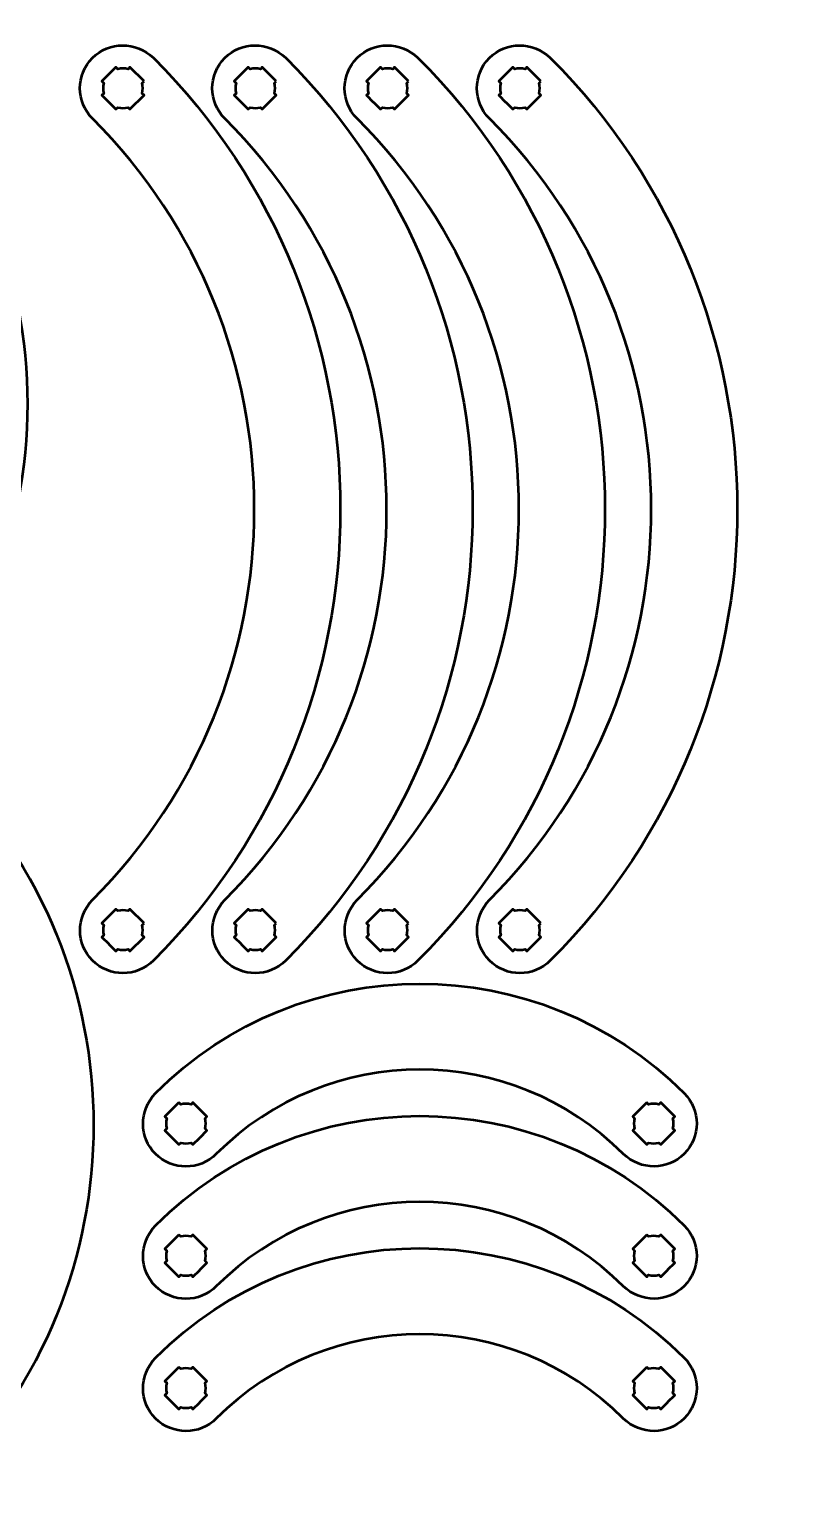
# Model space of a CAD drawing. Header units: centimetres. Extents: x -215 to 208, y -170 to 139.
# Drawn here: x -0.37 to 11.27, y -2.37 to 19.85 of the extents above; entities that cross this region are included whole.
import ezdxf

# ---------------------------------------------------------------- set-up
doc = ezdxf.new("R2010")
doc.units = ezdxf.units.CM
doc.header["$MEASUREMENT"] = 0
doc.layers.add('Layer 1', color=7, linetype='Continuous')

msp = doc.modelspace()

# ---------------------------------------------------------------- linework, layer by layer
at = {"layer": 'Layer 1', "color": 250, "lineweight": 53}
for points, knots in [([(-2.63812, 19.59762), (-2.90496, 19.85143), (-3.30754, 19.84744), (-3.55728, 19.59771), (-3.55728, 19.59771), (-3.81107, 19.34391), (-3.81107, 18.93227), (-3.55735, 18.67853), (-3.55735, 18.67853), (-1.07794, 16.19913), (-1.07794, 12.17769), (-3.5572, 9.69829), (-3.5572, 9.69829), (-3.81101, 9.43145), (-3.80703, 9.02887), (-3.55729, 8.77913), (-3.55729, 8.77913), (-3.3035, 8.52534), (-2.89185, 8.52534), (-2.63811, 8.77906), (-2.63811, 8.77906), (0.3489, 11.76605), (0.3489, 16.61077), (-2.63812, 19.59762)], [0, 0, 0, 0, 0.16666667, 0.16666667, 0.16666667, 0.16666667, 0.33333333, 0.33333333, 0.33333333, 0.33333333, 0.5, 0.5, 0.5, 0.5, 0.66666667, 0.66666667, 0.66666667, 0.66666667, 0.83333333, 0.83333333, 0.83333333, 0.83333333, 1, 1, 1, 1]), ([(0.5865, 18.50247), (3.84683, 15.24216), (3.84683, 9.95411), (0.58665, 6.69378), (0.58665, 6.69378), (0.33283, 6.42695), (0.33682, 6.02437), (0.58656, 5.77463), (0.58656, 5.77463), (0.84035, 5.52084), (1.252, 5.52084), (1.50574, 5.77456), (1.50574, 5.77456), (5.27367, 9.54247), (5.27367, 15.6538), (1.50573, 19.42156), (1.50573, 19.42156), (1.23889, 19.67538), (0.83631, 19.67139), (0.58657, 19.42165), (0.58657, 19.42165), (0.33278, 19.16786), (0.33278, 18.75621), (0.5865, 18.50247)], [0, 0, 0, 0, 0.16666667, 0.16666667, 0.16666667, 0.16666667, 0.33333333, 0.33333333, 0.33333333, 0.33333333, 0.5, 0.5, 0.5, 0.5, 0.66666667, 0.66666667, 0.66666667, 0.66666667, 0.83333333, 0.83333333, 0.83333333, 0.83333333, 1, 1, 1, 1]), ([(2.5865, 18.50247), (5.84683, 15.24216), (5.84683, 9.95411), (2.58665, 6.69378), (2.58665, 6.69378), (2.33283, 6.42695), (2.33682, 6.02437), (2.58656, 5.77463), (2.58656, 5.77463), (2.84035, 5.52084), (3.252, 5.52084), (3.50574, 5.77456), (3.50574, 5.77456), (7.27367, 9.54247), (7.27367, 15.6538), (3.50573, 19.42156), (3.50573, 19.42156), (3.23889, 19.67538), (2.83631, 19.67139), (2.58657, 19.42165), (2.58657, 19.42165), (2.33278, 19.16786), (2.33278, 18.75621), (2.5865, 18.50247)], [0, 0, 0, 0, 0.16666667, 0.16666667, 0.16666667, 0.16666667, 0.33333333, 0.33333333, 0.33333333, 0.33333333, 0.5, 0.5, 0.5, 0.5, 0.66666667, 0.66666667, 0.66666667, 0.66666667, 0.83333333, 0.83333333, 0.83333333, 0.83333333, 1, 1, 1, 1]), ([(4.5865, 18.50247), (7.84683, 15.24216), (7.84683, 9.95411), (4.58665, 6.69378), (4.58665, 6.69378), (4.33283, 6.42695), (4.33682, 6.02437), (4.58656, 5.77463), (4.58656, 5.77463), (4.84035, 5.52084), (5.252, 5.52084), (5.50574, 5.77456), (5.50574, 5.77456), (9.27367, 9.54247), (9.27367, 15.6538), (5.50573, 19.42156), (5.50573, 19.42156), (5.23889, 19.67538), (4.83631, 19.67139), (4.58657, 19.42165), (4.58657, 19.42165), (4.33278, 19.16786), (4.33278, 18.75621), (4.5865, 18.50247)], [0, 0, 0, 0, 0.16666667, 0.16666667, 0.16666667, 0.16666667, 0.33333333, 0.33333333, 0.33333333, 0.33333333, 0.5, 0.5, 0.5, 0.5, 0.66666667, 0.66666667, 0.66666667, 0.66666667, 0.83333333, 0.83333333, 0.83333333, 0.83333333, 1, 1, 1, 1]), ([(6.5865, 18.50247), (9.84683, 15.24216), (9.84683, 9.95411), (6.58665, 6.69378), (6.58665, 6.69378), (6.33283, 6.42695), (6.33682, 6.02437), (6.58656, 5.77463), (6.58656, 5.77463), (6.84035, 5.52084), (7.252, 5.52084), (7.50574, 5.77456), (7.50574, 5.77456), (11.27367, 9.54247), (11.27367, 15.6538), (7.50573, 19.42156), (7.50573, 19.42156), (7.23889, 19.67538), (6.83631, 19.67139), (6.58657, 19.42165), (6.58657, 19.42165), (6.33278, 19.16786), (6.33278, 18.75621), (6.5865, 18.50247)], [0, 0, 0, 0, 0.16666667, 0.16666667, 0.16666667, 0.16666667, 0.33333333, 0.33333333, 0.33333333, 0.33333333, 0.5, 0.5, 0.5, 0.5, 0.66666667, 0.66666667, 0.66666667, 0.66666667, 0.83333333, 0.83333333, 0.83333333, 0.83333333, 1, 1, 1, 1]), ([(1.36438, 19.06816), (1.36438, 19.06816), (1.33595, 19.03973), (1.33595, 19.03973), (1.33595, 19.03973), (1.34952, 18.98892), (1.3495, 18.93526), (1.33594, 18.88446), (1.33594, 18.88446), (1.33594, 18.88446), (1.36438, 18.85602), (1.36438, 18.85602), (1.36438, 18.85602), (1.36438, 18.85602), (1.15224, 18.64389), (1.15224, 18.64389), (1.15224, 18.64389), (1.15224, 18.64389), (1.12383, 18.67231), (1.12383, 18.67231), (1.12383, 18.67231), (1.07301, 18.65873), (1.01932, 18.65871), (0.96848, 18.67226), (0.96848, 18.67226), (0.96848, 18.67226), (0.94011, 18.64389), (0.94011, 18.64389), (0.94011, 18.64389), (0.94011, 18.64389), (0.83728, 18.74672), (0.83728, 18.74672), (0.83728, 18.74672), (0.83728, 18.74672), (0.83395, 18.74996), (0.83395, 18.74996), (0.83395, 18.74996), (0.83395, 18.74996), (0.83072, 18.75329), (0.83072, 18.75329), (0.83072, 18.75329), (0.83072, 18.75329), (0.72798, 18.85602), (0.72798, 18.85602), (0.72798, 18.85602), (0.72798, 18.85602), (0.75631, 18.88436), (0.75631, 18.88436), (0.75631, 18.88436), (0.74272, 18.93521), (0.74272, 18.98896), (0.75631, 19.03983), (0.75631, 19.03983), (0.75631, 19.03983), (0.72798, 19.06816), (0.72798, 19.06816), (0.72798, 19.06816), (0.72798, 19.06816), (0.82929, 19.16947), (0.82929, 19.16947), (0.82929, 19.16947), (0.82929, 19.16947), (0.83395, 19.17424), (0.83395, 19.17424), (0.83395, 19.17424), (0.83395, 19.17424), (0.83873, 19.17891), (0.83873, 19.17891), (0.83873, 19.17891), (0.83873, 19.17891), (0.94011, 19.28029), (0.94011, 19.28029), (0.94011, 19.28029), (0.94011, 19.28029), (0.96847, 19.25193), (0.96847, 19.25193), (0.96847, 19.25193), (1.01931, 19.26549), (1.07303, 19.26549), (1.12385, 19.2519), (1.12385, 19.2519), (1.12385, 19.2519), (1.15224, 19.28029), (1.15224, 19.28029), (1.15224, 19.28029), (1.15224, 19.28029), (1.36438, 19.06816), (1.36438, 19.06816)], [0, 0, 0, 0, 0.04545455, 0.04545455, 0.04545455, 0.04545455, 0.09090909, 0.09090909, 0.09090909, 0.09090909, 0.13636364, 0.13636364, 0.13636364, 0.13636364, 0.18181818, 0.18181818, 0.18181818, 0.18181818, 0.22727273, 0.22727273, 0.22727273, 0.22727273, 0.27272727, 0.27272727, 0.27272727, 0.27272727, 0.31818182, 0.31818182, 0.31818182, 0.31818182, 0.36363636, 0.36363636, 0.36363636, 0.36363636, 0.40909091, 0.40909091, 0.40909091, 0.40909091, 0.45454545, 0.45454545, 0.45454545, 0.45454545, 0.5, 0.5, 0.5, 0.5, 0.54545455, 0.54545455, 0.54545455, 0.54545455, 0.59090909, 0.59090909, 0.59090909, 0.59090909, 0.63636364, 0.63636364, 0.63636364, 0.63636364, 0.68181818, 0.68181818, 0.68181818, 0.68181818, 0.72727273, 0.72727273, 0.72727273, 0.72727273, 0.77272727, 0.77272727, 0.77272727, 0.77272727, 0.81818182, 0.81818182, 0.81818182, 0.81818182, 0.86363636, 0.86363636, 0.86363636, 0.86363636, 0.90909091, 0.90909091, 0.90909091, 0.90909091, 0.95454545, 0.95454545, 0.95454545, 0.95454545, 1, 1, 1, 1]), ([(3.36438, 19.06816), (3.36438, 19.06816), (3.33595, 19.03973), (3.33595, 19.03973), (3.33595, 19.03973), (3.34952, 18.98892), (3.3495, 18.93526), (3.33594, 18.88446), (3.33594, 18.88446), (3.33594, 18.88446), (3.36438, 18.85602), (3.36438, 18.85602), (3.36438, 18.85602), (3.36438, 18.85602), (3.15224, 18.64389), (3.15224, 18.64389), (3.15224, 18.64389), (3.15224, 18.64389), (3.12383, 18.67231), (3.12383, 18.67231), (3.12383, 18.67231), (3.07301, 18.65873), (3.01932, 18.65871), (2.96848, 18.67226), (2.96848, 18.67226), (2.96848, 18.67226), (2.94011, 18.64389), (2.94011, 18.64389), (2.94011, 18.64389), (2.94011, 18.64389), (2.83728, 18.74672), (2.83728, 18.74672), (2.83728, 18.74672), (2.83728, 18.74672), (2.83395, 18.74996), (2.83395, 18.74996), (2.83395, 18.74996), (2.83395, 18.74996), (2.83072, 18.75329), (2.83072, 18.75329), (2.83072, 18.75329), (2.83072, 18.75329), (2.72798, 18.85602), (2.72798, 18.85602), (2.72798, 18.85602), (2.72798, 18.85602), (2.75631, 18.88436), (2.75631, 18.88436), (2.75631, 18.88436), (2.74272, 18.93521), (2.74272, 18.98896), (2.75631, 19.03983), (2.75631, 19.03983), (2.75631, 19.03983), (2.72798, 19.06816), (2.72798, 19.06816), (2.72798, 19.06816), (2.72798, 19.06816), (2.82929, 19.16947), (2.82929, 19.16947), (2.82929, 19.16947), (2.82929, 19.16947), (2.83395, 19.17424), (2.83395, 19.17424), (2.83395, 19.17424), (2.83395, 19.17424), (2.83873, 19.17891), (2.83873, 19.17891), (2.83873, 19.17891), (2.83873, 19.17891), (2.94011, 19.28029), (2.94011, 19.28029), (2.94011, 19.28029), (2.94011, 19.28029), (2.96847, 19.25193), (2.96847, 19.25193), (2.96847, 19.25193), (3.01931, 19.26549), (3.07303, 19.26549), (3.12385, 19.2519), (3.12385, 19.2519), (3.12385, 19.2519), (3.15224, 19.28029), (3.15224, 19.28029), (3.15224, 19.28029), (3.15224, 19.28029), (3.36438, 19.06816), (3.36438, 19.06816)], [0, 0, 0, 0, 0.04545455, 0.04545455, 0.04545455, 0.04545455, 0.09090909, 0.09090909, 0.09090909, 0.09090909, 0.13636364, 0.13636364, 0.13636364, 0.13636364, 0.18181818, 0.18181818, 0.18181818, 0.18181818, 0.22727273, 0.22727273, 0.22727273, 0.22727273, 0.27272727, 0.27272727, 0.27272727, 0.27272727, 0.31818182, 0.31818182, 0.31818182, 0.31818182, 0.36363636, 0.36363636, 0.36363636, 0.36363636, 0.40909091, 0.40909091, 0.40909091, 0.40909091, 0.45454545, 0.45454545, 0.45454545, 0.45454545, 0.5, 0.5, 0.5, 0.5, 0.54545455, 0.54545455, 0.54545455, 0.54545455, 0.59090909, 0.59090909, 0.59090909, 0.59090909, 0.63636364, 0.63636364, 0.63636364, 0.63636364, 0.68181818, 0.68181818, 0.68181818, 0.68181818, 0.72727273, 0.72727273, 0.72727273, 0.72727273, 0.77272727, 0.77272727, 0.77272727, 0.77272727, 0.81818182, 0.81818182, 0.81818182, 0.81818182, 0.86363636, 0.86363636, 0.86363636, 0.86363636, 0.90909091, 0.90909091, 0.90909091, 0.90909091, 0.95454545, 0.95454545, 0.95454545, 0.95454545, 1, 1, 1, 1]), ([(5.36438, 19.06816), (5.36438, 19.06816), (5.33595, 19.03973), (5.33595, 19.03973), (5.33595, 19.03973), (5.34952, 18.98892), (5.3495, 18.93526), (5.33594, 18.88446), (5.33594, 18.88446), (5.33594, 18.88446), (5.36438, 18.85602), (5.36438, 18.85602), (5.36438, 18.85602), (5.36438, 18.85602), (5.15224, 18.64389), (5.15224, 18.64389), (5.15224, 18.64389), (5.15224, 18.64389), (5.12383, 18.67231), (5.12383, 18.67231), (5.12383, 18.67231), (5.07301, 18.65873), (5.01932, 18.65871), (4.96848, 18.67226), (4.96848, 18.67226), (4.96848, 18.67226), (4.94011, 18.64389), (4.94011, 18.64389), (4.94011, 18.64389), (4.94011, 18.64389), (4.83728, 18.74672), (4.83728, 18.74672), (4.83728, 18.74672), (4.83728, 18.74672), (4.83395, 18.74996), (4.83395, 18.74996), (4.83395, 18.74996), (4.83395, 18.74996), (4.83072, 18.75329), (4.83072, 18.75329), (4.83072, 18.75329), (4.83072, 18.75329), (4.72798, 18.85602), (4.72798, 18.85602), (4.72798, 18.85602), (4.72798, 18.85602), (4.75631, 18.88436), (4.75631, 18.88436), (4.75631, 18.88436), (4.74272, 18.93521), (4.74272, 18.98896), (4.75631, 19.03983), (4.75631, 19.03983), (4.75631, 19.03983), (4.72798, 19.06816), (4.72798, 19.06816), (4.72798, 19.06816), (4.72798, 19.06816), (4.82929, 19.16947), (4.82929, 19.16947), (4.82929, 19.16947), (4.82929, 19.16947), (4.83395, 19.17424), (4.83395, 19.17424), (4.83395, 19.17424), (4.83395, 19.17424), (4.83873, 19.17891), (4.83873, 19.17891), (4.83873, 19.17891), (4.83873, 19.17891), (4.94011, 19.28029), (4.94011, 19.28029), (4.94011, 19.28029), (4.94011, 19.28029), (4.96847, 19.25193), (4.96847, 19.25193), (4.96847, 19.25193), (5.01931, 19.26549), (5.07303, 19.26549), (5.12385, 19.2519), (5.12385, 19.2519), (5.12385, 19.2519), (5.15224, 19.28029), (5.15224, 19.28029), (5.15224, 19.28029), (5.15224, 19.28029), (5.36438, 19.06816), (5.36438, 19.06816)], [0, 0, 0, 0, 0.04545455, 0.04545455, 0.04545455, 0.04545455, 0.09090909, 0.09090909, 0.09090909, 0.09090909, 0.13636364, 0.13636364, 0.13636364, 0.13636364, 0.18181818, 0.18181818, 0.18181818, 0.18181818, 0.22727273, 0.22727273, 0.22727273, 0.22727273, 0.27272727, 0.27272727, 0.27272727, 0.27272727, 0.31818182, 0.31818182, 0.31818182, 0.31818182, 0.36363636, 0.36363636, 0.36363636, 0.36363636, 0.40909091, 0.40909091, 0.40909091, 0.40909091, 0.45454545, 0.45454545, 0.45454545, 0.45454545, 0.5, 0.5, 0.5, 0.5, 0.54545455, 0.54545455, 0.54545455, 0.54545455, 0.59090909, 0.59090909, 0.59090909, 0.59090909, 0.63636364, 0.63636364, 0.63636364, 0.63636364, 0.68181818, 0.68181818, 0.68181818, 0.68181818, 0.72727273, 0.72727273, 0.72727273, 0.72727273, 0.77272727, 0.77272727, 0.77272727, 0.77272727, 0.81818182, 0.81818182, 0.81818182, 0.81818182, 0.86363636, 0.86363636, 0.86363636, 0.86363636, 0.90909091, 0.90909091, 0.90909091, 0.90909091, 0.95454545, 0.95454545, 0.95454545, 0.95454545, 1, 1, 1, 1]), ([(7.36438, 19.06816), (7.36438, 19.06816), (7.33595, 19.03973), (7.33595, 19.03973), (7.33595, 19.03973), (7.34952, 18.98892), (7.3495, 18.93526), (7.33594, 18.88446), (7.33594, 18.88446), (7.33594, 18.88446), (7.36438, 18.85602), (7.36438, 18.85602), (7.36438, 18.85602), (7.36438, 18.85602), (7.15224, 18.64389), (7.15224, 18.64389), (7.15224, 18.64389), (7.15224, 18.64389), (7.12383, 18.67231), (7.12383, 18.67231), (7.12383, 18.67231), (7.07301, 18.65873), (7.01932, 18.65871), (6.96848, 18.67226), (6.96848, 18.67226), (6.96848, 18.67226), (6.94011, 18.64389), (6.94011, 18.64389), (6.94011, 18.64389), (6.94011, 18.64389), (6.83728, 18.74672), (6.83728, 18.74672), (6.83728, 18.74672), (6.83728, 18.74672), (6.83395, 18.74996), (6.83395, 18.74996), (6.83395, 18.74996), (6.83395, 18.74996), (6.83072, 18.75329), (6.83072, 18.75329), (6.83072, 18.75329), (6.83072, 18.75329), (6.72798, 18.85602), (6.72798, 18.85602), (6.72798, 18.85602), (6.72798, 18.85602), (6.75631, 18.88436), (6.75631, 18.88436), (6.75631, 18.88436), (6.74272, 18.93521), (6.74272, 18.98896), (6.75631, 19.03983), (6.75631, 19.03983), (6.75631, 19.03983), (6.72798, 19.06816), (6.72798, 19.06816), (6.72798, 19.06816), (6.72798, 19.06816), (6.82929, 19.16947), (6.82929, 19.16947), (6.82929, 19.16947), (6.82929, 19.16947), (6.83395, 19.17424), (6.83395, 19.17424), (6.83395, 19.17424), (6.83395, 19.17424), (6.83873, 19.17891), (6.83873, 19.17891), (6.83873, 19.17891), (6.83873, 19.17891), (6.94011, 19.28029), (6.94011, 19.28029), (6.94011, 19.28029), (6.94011, 19.28029), (6.96847, 19.25193), (6.96847, 19.25193), (6.96847, 19.25193), (7.01931, 19.26549), (7.07303, 19.26549), (7.12385, 19.2519), (7.12385, 19.2519), (7.12385, 19.2519), (7.15224, 19.28029), (7.15224, 19.28029), (7.15224, 19.28029), (7.15224, 19.28029), (7.36438, 19.06816), (7.36438, 19.06816)], [0, 0, 0, 0, 0.04545455, 0.04545455, 0.04545455, 0.04545455, 0.09090909, 0.09090909, 0.09090909, 0.09090909, 0.13636364, 0.13636364, 0.13636364, 0.13636364, 0.18181818, 0.18181818, 0.18181818, 0.18181818, 0.22727273, 0.22727273, 0.22727273, 0.22727273, 0.27272727, 0.27272727, 0.27272727, 0.27272727, 0.31818182, 0.31818182, 0.31818182, 0.31818182, 0.36363636, 0.36363636, 0.36363636, 0.36363636, 0.40909091, 0.40909091, 0.40909091, 0.40909091, 0.45454545, 0.45454545, 0.45454545, 0.45454545, 0.5, 0.5, 0.5, 0.5, 0.54545455, 0.54545455, 0.54545455, 0.54545455, 0.59090909, 0.59090909, 0.59090909, 0.59090909, 0.63636364, 0.63636364, 0.63636364, 0.63636364, 0.68181818, 0.68181818, 0.68181818, 0.68181818, 0.72727273, 0.72727273, 0.72727273, 0.72727273, 0.77272727, 0.77272727, 0.77272727, 0.77272727, 0.81818182, 0.81818182, 0.81818182, 0.81818182, 0.86363636, 0.86363636, 0.86363636, 0.86363636, 0.90909091, 0.90909091, 0.90909091, 0.90909091, 0.95454545, 0.95454545, 0.95454545, 0.95454545, 1, 1, 1, 1]), ([(-1.63812, 8.69762), (-1.90496, 8.95143), (-2.30754, 8.94744), (-2.55728, 8.69771), (-2.55728, 8.69771), (-2.81107, 8.44391), (-2.81107, 8.03227), (-2.55735, 7.77853), (-2.55735, 7.77853), (-0.07794, 5.29913), (-0.07794, 1.27769), (-2.5572, -1.20171), (-2.5572, -1.20171), (-2.81101, -1.46855), (-2.80703, -1.87113), (-2.55729, -2.12087), (-2.55729, -2.12087), (-2.3035, -2.37466), (-1.89185, -2.37466), (-1.63811, -2.12094), (-1.63811, -2.12094), (1.3489, 0.86605), (1.3489, 5.71077), (-1.63812, 8.69762)], [0, 0, 0, 0, 0.16666667, 0.16666667, 0.16666667, 0.16666667, 0.33333333, 0.33333333, 0.33333333, 0.33333333, 0.5, 0.5, 0.5, 0.5, 0.66666667, 0.66666667, 0.66666667, 0.66666667, 0.83333333, 0.83333333, 0.83333333, 0.83333333, 1, 1, 1, 1]), ([(1.36438, 6.34023), (1.36438, 6.34023), (1.33595, 6.31181), (1.33595, 6.31181), (1.33595, 6.31181), (1.34952, 6.261), (1.3495, 6.20734), (1.33594, 6.15654), (1.33594, 6.15654), (1.33594, 6.15654), (1.36438, 6.1281), (1.36438, 6.1281), (1.36438, 6.1281), (1.36438, 6.1281), (1.15224, 5.91597), (1.15224, 5.91597), (1.15224, 5.91597), (1.15224, 5.91597), (1.12383, 5.94439), (1.12383, 5.94439), (1.12383, 5.94439), (1.07301, 5.93081), (1.01932, 5.93078), (0.96848, 5.94434), (0.96848, 5.94434), (0.96848, 5.94434), (0.94011, 5.91597), (0.94011, 5.91597), (0.94011, 5.91597), (0.94011, 5.91597), (0.83728, 6.0188), (0.83728, 6.0188), (0.83728, 6.0188), (0.83728, 6.0188), (0.83395, 6.02204), (0.83395, 6.02204), (0.83395, 6.02204), (0.83395, 6.02204), (0.83072, 6.02537), (0.83072, 6.02537), (0.83072, 6.02537), (0.83072, 6.02537), (0.72798, 6.1281), (0.72798, 6.1281), (0.72798, 6.1281), (0.72798, 6.1281), (0.75631, 6.15644), (0.75631, 6.15644), (0.75631, 6.15644), (0.74272, 6.20729), (0.74272, 6.26104), (0.75631, 6.31191), (0.75631, 6.31191), (0.75631, 6.31191), (0.72798, 6.34023), (0.72798, 6.34023), (0.72798, 6.34023), (0.72798, 6.34023), (0.82929, 6.44155), (0.82929, 6.44155), (0.82929, 6.44155), (0.82929, 6.44155), (0.83395, 6.44632), (0.83395, 6.44632), (0.83395, 6.44632), (0.83395, 6.44632), (0.83873, 6.45099), (0.83873, 6.45099), (0.83873, 6.45099), (0.83873, 6.45099), (0.94011, 6.55237), (0.94011, 6.55237), (0.94011, 6.55237), (0.94011, 6.55237), (0.96847, 6.52401), (0.96847, 6.52401), (0.96847, 6.52401), (1.01931, 6.53757), (1.07303, 6.53757), (1.12385, 6.52397), (1.12385, 6.52397), (1.12385, 6.52397), (1.15224, 6.55237), (1.15224, 6.55237), (1.15224, 6.55237), (1.15224, 6.55237), (1.36438, 6.34023), (1.36438, 6.34023)], [0, 0, 0, 0, 0.04545455, 0.04545455, 0.04545455, 0.04545455, 0.09090909, 0.09090909, 0.09090909, 0.09090909, 0.13636364, 0.13636364, 0.13636364, 0.13636364, 0.18181818, 0.18181818, 0.18181818, 0.18181818, 0.22727273, 0.22727273, 0.22727273, 0.22727273, 0.27272727, 0.27272727, 0.27272727, 0.27272727, 0.31818182, 0.31818182, 0.31818182, 0.31818182, 0.36363636, 0.36363636, 0.36363636, 0.36363636, 0.40909091, 0.40909091, 0.40909091, 0.40909091, 0.45454545, 0.45454545, 0.45454545, 0.45454545, 0.5, 0.5, 0.5, 0.5, 0.54545455, 0.54545455, 0.54545455, 0.54545455, 0.59090909, 0.59090909, 0.59090909, 0.59090909, 0.63636364, 0.63636364, 0.63636364, 0.63636364, 0.68181818, 0.68181818, 0.68181818, 0.68181818, 0.72727273, 0.72727273, 0.72727273, 0.72727273, 0.77272727, 0.77272727, 0.77272727, 0.77272727, 0.81818182, 0.81818182, 0.81818182, 0.81818182, 0.86363636, 0.86363636, 0.86363636, 0.86363636, 0.90909091, 0.90909091, 0.90909091, 0.90909091, 0.95454545, 0.95454545, 0.95454545, 0.95454545, 1, 1, 1, 1]), ([(3.36438, 6.34023), (3.36438, 6.34023), (3.33595, 6.31181), (3.33595, 6.31181), (3.33595, 6.31181), (3.34952, 6.261), (3.3495, 6.20734), (3.33594, 6.15654), (3.33594, 6.15654), (3.33594, 6.15654), (3.36438, 6.1281), (3.36438, 6.1281), (3.36438, 6.1281), (3.36438, 6.1281), (3.15224, 5.91597), (3.15224, 5.91597), (3.15224, 5.91597), (3.15224, 5.91597), (3.12383, 5.94439), (3.12383, 5.94439), (3.12383, 5.94439), (3.07301, 5.93081), (3.01932, 5.93078), (2.96848, 5.94434), (2.96848, 5.94434), (2.96848, 5.94434), (2.94011, 5.91597), (2.94011, 5.91597), (2.94011, 5.91597), (2.94011, 5.91597), (2.83728, 6.0188), (2.83728, 6.0188), (2.83728, 6.0188), (2.83728, 6.0188), (2.83395, 6.02204), (2.83395, 6.02204), (2.83395, 6.02204), (2.83395, 6.02204), (2.83072, 6.02537), (2.83072, 6.02537), (2.83072, 6.02537), (2.83072, 6.02537), (2.72798, 6.1281), (2.72798, 6.1281), (2.72798, 6.1281), (2.72798, 6.1281), (2.75631, 6.15644), (2.75631, 6.15644), (2.75631, 6.15644), (2.74272, 6.20729), (2.74272, 6.26104), (2.75631, 6.31191), (2.75631, 6.31191), (2.75631, 6.31191), (2.72798, 6.34023), (2.72798, 6.34023), (2.72798, 6.34023), (2.72798, 6.34023), (2.82929, 6.44155), (2.82929, 6.44155), (2.82929, 6.44155), (2.82929, 6.44155), (2.83395, 6.44632), (2.83395, 6.44632), (2.83395, 6.44632), (2.83395, 6.44632), (2.83873, 6.45099), (2.83873, 6.45099), (2.83873, 6.45099), (2.83873, 6.45099), (2.94011, 6.55237), (2.94011, 6.55237), (2.94011, 6.55237), (2.94011, 6.55237), (2.96847, 6.52401), (2.96847, 6.52401), (2.96847, 6.52401), (3.01931, 6.53757), (3.07303, 6.53757), (3.12385, 6.52397), (3.12385, 6.52397), (3.12385, 6.52397), (3.15224, 6.55237), (3.15224, 6.55237), (3.15224, 6.55237), (3.15224, 6.55237), (3.36438, 6.34023), (3.36438, 6.34023)], [0, 0, 0, 0, 0.04545455, 0.04545455, 0.04545455, 0.04545455, 0.09090909, 0.09090909, 0.09090909, 0.09090909, 0.13636364, 0.13636364, 0.13636364, 0.13636364, 0.18181818, 0.18181818, 0.18181818, 0.18181818, 0.22727273, 0.22727273, 0.22727273, 0.22727273, 0.27272727, 0.27272727, 0.27272727, 0.27272727, 0.31818182, 0.31818182, 0.31818182, 0.31818182, 0.36363636, 0.36363636, 0.36363636, 0.36363636, 0.40909091, 0.40909091, 0.40909091, 0.40909091, 0.45454545, 0.45454545, 0.45454545, 0.45454545, 0.5, 0.5, 0.5, 0.5, 0.54545455, 0.54545455, 0.54545455, 0.54545455, 0.59090909, 0.59090909, 0.59090909, 0.59090909, 0.63636364, 0.63636364, 0.63636364, 0.63636364, 0.68181818, 0.68181818, 0.68181818, 0.68181818, 0.72727273, 0.72727273, 0.72727273, 0.72727273, 0.77272727, 0.77272727, 0.77272727, 0.77272727, 0.81818182, 0.81818182, 0.81818182, 0.81818182, 0.86363636, 0.86363636, 0.86363636, 0.86363636, 0.90909091, 0.90909091, 0.90909091, 0.90909091, 0.95454545, 0.95454545, 0.95454545, 0.95454545, 1, 1, 1, 1]), ([(5.36438, 6.34023), (5.36438, 6.34023), (5.33595, 6.31181), (5.33595, 6.31181), (5.33595, 6.31181), (5.34952, 6.261), (5.3495, 6.20734), (5.33594, 6.15654), (5.33594, 6.15654), (5.33594, 6.15654), (5.36438, 6.1281), (5.36438, 6.1281), (5.36438, 6.1281), (5.36438, 6.1281), (5.15224, 5.91597), (5.15224, 5.91597), (5.15224, 5.91597), (5.15224, 5.91597), (5.12383, 5.94439), (5.12383, 5.94439), (5.12383, 5.94439), (5.07301, 5.93081), (5.01932, 5.93078), (4.96848, 5.94434), (4.96848, 5.94434), (4.96848, 5.94434), (4.94011, 5.91597), (4.94011, 5.91597), (4.94011, 5.91597), (4.94011, 5.91597), (4.83728, 6.0188), (4.83728, 6.0188), (4.83728, 6.0188), (4.83728, 6.0188), (4.83395, 6.02204), (4.83395, 6.02204), (4.83395, 6.02204), (4.83395, 6.02204), (4.83072, 6.02537), (4.83072, 6.02537), (4.83072, 6.02537), (4.83072, 6.02537), (4.72798, 6.1281), (4.72798, 6.1281), (4.72798, 6.1281), (4.72798, 6.1281), (4.75631, 6.15644), (4.75631, 6.15644), (4.75631, 6.15644), (4.74272, 6.20729), (4.74272, 6.26104), (4.75631, 6.31191), (4.75631, 6.31191), (4.75631, 6.31191), (4.72798, 6.34023), (4.72798, 6.34023), (4.72798, 6.34023), (4.72798, 6.34023), (4.82929, 6.44155), (4.82929, 6.44155), (4.82929, 6.44155), (4.82929, 6.44155), (4.83395, 6.44632), (4.83395, 6.44632), (4.83395, 6.44632), (4.83395, 6.44632), (4.83873, 6.45099), (4.83873, 6.45099), (4.83873, 6.45099), (4.83873, 6.45099), (4.94011, 6.55237), (4.94011, 6.55237), (4.94011, 6.55237), (4.94011, 6.55237), (4.96847, 6.52401), (4.96847, 6.52401), (4.96847, 6.52401), (5.01931, 6.53757), (5.07303, 6.53757), (5.12385, 6.52397), (5.12385, 6.52397), (5.12385, 6.52397), (5.15224, 6.55237), (5.15224, 6.55237), (5.15224, 6.55237), (5.15224, 6.55237), (5.36438, 6.34023), (5.36438, 6.34023)], [0, 0, 0, 0, 0.04545455, 0.04545455, 0.04545455, 0.04545455, 0.09090909, 0.09090909, 0.09090909, 0.09090909, 0.13636364, 0.13636364, 0.13636364, 0.13636364, 0.18181818, 0.18181818, 0.18181818, 0.18181818, 0.22727273, 0.22727273, 0.22727273, 0.22727273, 0.27272727, 0.27272727, 0.27272727, 0.27272727, 0.31818182, 0.31818182, 0.31818182, 0.31818182, 0.36363636, 0.36363636, 0.36363636, 0.36363636, 0.40909091, 0.40909091, 0.40909091, 0.40909091, 0.45454545, 0.45454545, 0.45454545, 0.45454545, 0.5, 0.5, 0.5, 0.5, 0.54545455, 0.54545455, 0.54545455, 0.54545455, 0.59090909, 0.59090909, 0.59090909, 0.59090909, 0.63636364, 0.63636364, 0.63636364, 0.63636364, 0.68181818, 0.68181818, 0.68181818, 0.68181818, 0.72727273, 0.72727273, 0.72727273, 0.72727273, 0.77272727, 0.77272727, 0.77272727, 0.77272727, 0.81818182, 0.81818182, 0.81818182, 0.81818182, 0.86363636, 0.86363636, 0.86363636, 0.86363636, 0.90909091, 0.90909091, 0.90909091, 0.90909091, 0.95454545, 0.95454545, 0.95454545, 0.95454545, 1, 1, 1, 1]), ([(7.36438, 6.34023), (7.36438, 6.34023), (7.33595, 6.31181), (7.33595, 6.31181), (7.33595, 6.31181), (7.34952, 6.261), (7.3495, 6.20734), (7.33594, 6.15654), (7.33594, 6.15654), (7.33594, 6.15654), (7.36438, 6.1281), (7.36438, 6.1281), (7.36438, 6.1281), (7.36438, 6.1281), (7.15224, 5.91597), (7.15224, 5.91597), (7.15224, 5.91597), (7.15224, 5.91597), (7.12383, 5.94439), (7.12383, 5.94439), (7.12383, 5.94439), (7.07301, 5.93081), (7.01932, 5.93078), (6.96848, 5.94434), (6.96848, 5.94434), (6.96848, 5.94434), (6.94011, 5.91597), (6.94011, 5.91597), (6.94011, 5.91597), (6.94011, 5.91597), (6.83728, 6.0188), (6.83728, 6.0188), (6.83728, 6.0188), (6.83728, 6.0188), (6.83395, 6.02204), (6.83395, 6.02204), (6.83395, 6.02204), (6.83395, 6.02204), (6.83072, 6.02537), (6.83072, 6.02537), (6.83072, 6.02537), (6.83072, 6.02537), (6.72798, 6.1281), (6.72798, 6.1281), (6.72798, 6.1281), (6.72798, 6.1281), (6.75631, 6.15644), (6.75631, 6.15644), (6.75631, 6.15644), (6.74272, 6.20729), (6.74272, 6.26104), (6.75631, 6.31191), (6.75631, 6.31191), (6.75631, 6.31191), (6.72798, 6.34023), (6.72798, 6.34023), (6.72798, 6.34023), (6.72798, 6.34023), (6.82929, 6.44155), (6.82929, 6.44155), (6.82929, 6.44155), (6.82929, 6.44155), (6.83395, 6.44632), (6.83395, 6.44632), (6.83395, 6.44632), (6.83395, 6.44632), (6.83873, 6.45099), (6.83873, 6.45099), (6.83873, 6.45099), (6.83873, 6.45099), (6.94011, 6.55237), (6.94011, 6.55237), (6.94011, 6.55237), (6.94011, 6.55237), (6.96847, 6.52401), (6.96847, 6.52401), (6.96847, 6.52401), (7.01931, 6.53757), (7.07303, 6.53757), (7.12385, 6.52397), (7.12385, 6.52397), (7.12385, 6.52397), (7.15224, 6.55237), (7.15224, 6.55237), (7.15224, 6.55237), (7.15224, 6.55237), (7.36438, 6.34023), (7.36438, 6.34023)], [0, 0, 0, 0, 0.04545455, 0.04545455, 0.04545455, 0.04545455, 0.09090909, 0.09090909, 0.09090909, 0.09090909, 0.13636364, 0.13636364, 0.13636364, 0.13636364, 0.18181818, 0.18181818, 0.18181818, 0.18181818, 0.22727273, 0.22727273, 0.22727273, 0.22727273, 0.27272727, 0.27272727, 0.27272727, 0.27272727, 0.31818182, 0.31818182, 0.31818182, 0.31818182, 0.36363636, 0.36363636, 0.36363636, 0.36363636, 0.40909091, 0.40909091, 0.40909091, 0.40909091, 0.45454545, 0.45454545, 0.45454545, 0.45454545, 0.5, 0.5, 0.5, 0.5, 0.54545455, 0.54545455, 0.54545455, 0.54545455, 0.59090909, 0.59090909, 0.59090909, 0.59090909, 0.63636364, 0.63636364, 0.63636364, 0.63636364, 0.68181818, 0.68181818, 0.68181818, 0.68181818, 0.72727273, 0.72727273, 0.72727273, 0.72727273, 0.77272727, 0.77272727, 0.77272727, 0.77272727, 0.81818182, 0.81818182, 0.81818182, 0.81818182, 0.86363636, 0.86363636, 0.86363636, 0.86363636, 0.90909091, 0.90909091, 0.90909091, 0.90909091, 0.95454545, 0.95454545, 0.95454545, 0.95454545, 1, 1, 1, 1]), ([(1.53846, 3.77031), (1.28465, 3.50347), (1.28864, 3.10089), (1.53837, 2.85115), (1.53837, 2.85115), (1.79217, 2.59736), (2.20381, 2.59736), (2.45755, 2.85108), (2.45755, 2.85108), (4.15603, 4.54958), (6.91088, 4.54958), (8.60936, 2.85123), (8.60936, 2.85123), (8.8762, 2.59742), (9.27879, 2.6014), (9.52852, 2.85114), (9.52852, 2.85114), (9.78232, 3.10493), (9.78232, 3.51658), (9.52859, 3.77032), (9.52859, 3.77032), (7.32252, 5.97641), (3.74439, 5.97641), (1.53846, 3.77031)], [0, 0, 0, 0, 0.16666667, 0.16666667, 0.16666667, 0.16666667, 0.33333333, 0.33333333, 0.33333333, 0.33333333, 0.5, 0.5, 0.5, 0.5, 0.66666667, 0.66666667, 0.66666667, 0.66666667, 0.83333333, 0.83333333, 0.83333333, 0.83333333, 1, 1, 1, 1]), ([(1.53846, 1.77031), (1.28465, 1.50347), (1.28864, 1.10089), (1.53837, 0.85115), (1.53837, 0.85115), (1.79217, 0.59736), (2.20381, 0.59736), (2.45755, 0.85108), (2.45755, 0.85108), (4.15603, 2.54958), (6.91088, 2.54958), (8.60936, 0.85123), (8.60936, 0.85123), (8.8762, 0.59742), (9.27879, 0.6014), (9.52852, 0.85114), (9.52852, 0.85114), (9.78232, 1.10493), (9.78232, 1.51658), (9.52859, 1.77032), (9.52859, 1.77032), (7.32252, 3.97641), (3.74439, 3.97641), (1.53846, 1.77031)], [0, 0, 0, 0, 0.16666667, 0.16666667, 0.16666667, 0.16666667, 0.33333333, 0.33333333, 0.33333333, 0.33333333, 0.5, 0.5, 0.5, 0.5, 0.66666667, 0.66666667, 0.66666667, 0.66666667, 0.83333333, 0.83333333, 0.83333333, 0.83333333, 1, 1, 1, 1]), ([(1.89187, 3.62896), (1.89187, 3.62896), (1.92029, 3.60053), (1.92029, 3.60053), (1.92029, 3.60053), (1.9711, 3.6141), (2.02476, 3.61408), (2.07556, 3.60052), (2.07556, 3.60052), (2.07556, 3.60052), (2.104, 3.62896), (2.104, 3.62896), (2.104, 3.62896), (2.104, 3.62896), (2.31613, 3.41682), (2.31613, 3.41682), (2.31613, 3.41682), (2.31613, 3.41682), (2.28771, 3.38841), (2.28771, 3.38841), (2.28771, 3.38841), (2.30129, 3.33759), (2.30132, 3.28389), (2.28776, 3.23306), (2.28776, 3.23306), (2.28776, 3.23306), (2.31613, 3.20469), (2.31613, 3.20469), (2.31613, 3.20469), (2.31613, 3.20469), (2.2133, 3.10186), (2.2133, 3.10186), (2.2133, 3.10186), (2.2133, 3.10186), (2.21006, 3.09853), (2.21006, 3.09853), (2.21006, 3.09853), (2.21006, 3.09853), (2.20673, 3.0953), (2.20673, 3.0953), (2.20673, 3.0953), (2.20673, 3.0953), (2.104, 2.99256), (2.104, 2.99256), (2.104, 2.99256), (2.104, 2.99256), (2.07567, 3.02089), (2.07567, 3.02089), (2.07567, 3.02089), (2.02481, 3.0073), (1.97106, 3.0073), (1.92019, 3.02089), (1.92019, 3.02089), (1.92019, 3.02089), (1.89187, 2.99256), (1.89187, 2.99256), (1.89187, 2.99256), (1.89187, 2.99256), (1.79055, 3.09387), (1.79055, 3.09387), (1.79055, 3.09387), (1.79055, 3.09387), (1.78578, 3.09853), (1.78578, 3.09853), (1.78578, 3.09853), (1.78578, 3.09853), (1.78111, 3.10331), (1.78111, 3.10331), (1.78111, 3.10331), (1.78111, 3.10331), (1.67974, 3.20469), (1.67974, 3.20469), (1.67974, 3.20469), (1.67974, 3.20469), (1.70809, 3.23305), (1.70809, 3.23305), (1.70809, 3.23305), (1.69453, 3.28389), (1.69454, 3.33761), (1.70813, 3.38843), (1.70813, 3.38843), (1.70813, 3.38843), (1.67974, 3.41682), (1.67974, 3.41682), (1.67974, 3.41682), (1.67974, 3.41682), (1.89187, 3.62896), (1.89187, 3.62896)], [0, 0, 0, 0, 0.04545455, 0.04545455, 0.04545455, 0.04545455, 0.09090909, 0.09090909, 0.09090909, 0.09090909, 0.13636364, 0.13636364, 0.13636364, 0.13636364, 0.18181818, 0.18181818, 0.18181818, 0.18181818, 0.22727273, 0.22727273, 0.22727273, 0.22727273, 0.27272727, 0.27272727, 0.27272727, 0.27272727, 0.31818182, 0.31818182, 0.31818182, 0.31818182, 0.36363636, 0.36363636, 0.36363636, 0.36363636, 0.40909091, 0.40909091, 0.40909091, 0.40909091, 0.45454545, 0.45454545, 0.45454545, 0.45454545, 0.5, 0.5, 0.5, 0.5, 0.54545455, 0.54545455, 0.54545455, 0.54545455, 0.59090909, 0.59090909, 0.59090909, 0.59090909, 0.63636364, 0.63636364, 0.63636364, 0.63636364, 0.68181818, 0.68181818, 0.68181818, 0.68181818, 0.72727273, 0.72727273, 0.72727273, 0.72727273, 0.77272727, 0.77272727, 0.77272727, 0.77272727, 0.81818182, 0.81818182, 0.81818182, 0.81818182, 0.86363636, 0.86363636, 0.86363636, 0.86363636, 0.90909091, 0.90909091, 0.90909091, 0.90909091, 0.95454545, 0.95454545, 0.95454545, 0.95454545, 1, 1, 1, 1]), ([(8.96292, 3.62896), (8.96292, 3.62896), (8.99135, 3.60053), (8.99135, 3.60053), (8.99135, 3.60053), (9.04216, 3.6141), (9.09582, 3.61408), (9.14662, 3.60052), (9.14662, 3.60052), (9.14662, 3.60052), (9.17506, 3.62896), (9.17506, 3.62896), (9.17506, 3.62896), (9.17506, 3.62896), (9.38719, 3.41682), (9.38719, 3.41682), (9.38719, 3.41682), (9.38719, 3.41682), (9.35877, 3.38841), (9.35877, 3.38841), (9.35877, 3.38841), (9.37235, 3.33759), (9.37237, 3.28389), (9.35882, 3.23306), (9.35882, 3.23306), (9.35882, 3.23306), (9.38719, 3.20469), (9.38719, 3.20469), (9.38719, 3.20469), (9.38719, 3.20469), (9.28436, 3.10186), (9.28436, 3.10186), (9.28436, 3.10186), (9.28436, 3.10186), (9.28111, 3.09853), (9.28111, 3.09853), (9.28111, 3.09853), (9.28111, 3.09853), (9.27779, 3.0953), (9.27779, 3.0953), (9.27779, 3.0953), (9.27779, 3.0953), (9.17506, 2.99256), (9.17506, 2.99256), (9.17506, 2.99256), (9.17506, 2.99256), (9.14672, 3.02089), (9.14672, 3.02089), (9.14672, 3.02089), (9.09587, 3.0073), (9.04212, 3.0073), (8.99125, 3.02089), (8.99125, 3.02089), (8.99125, 3.02089), (8.96292, 2.99256), (8.96292, 2.99256), (8.96292, 2.99256), (8.96292, 2.99256), (8.86161, 3.09387), (8.86161, 3.09387), (8.86161, 3.09387), (8.86161, 3.09387), (8.85684, 3.09853), (8.85684, 3.09853), (8.85684, 3.09853), (8.85684, 3.09853), (8.85217, 3.10331), (8.85217, 3.10331), (8.85217, 3.10331), (8.85217, 3.10331), (8.75079, 3.20469), (8.75079, 3.20469), (8.75079, 3.20469), (8.75079, 3.20469), (8.77915, 3.23305), (8.77915, 3.23305), (8.77915, 3.23305), (8.76559, 3.28389), (8.76559, 3.33761), (8.77918, 3.38843), (8.77918, 3.38843), (8.77918, 3.38843), (8.75079, 3.41682), (8.75079, 3.41682), (8.75079, 3.41682), (8.75079, 3.41682), (8.96292, 3.62896), (8.96292, 3.62896)], [0, 0, 0, 0, 0.04545455, 0.04545455, 0.04545455, 0.04545455, 0.09090909, 0.09090909, 0.09090909, 0.09090909, 0.13636364, 0.13636364, 0.13636364, 0.13636364, 0.18181818, 0.18181818, 0.18181818, 0.18181818, 0.22727273, 0.22727273, 0.22727273, 0.22727273, 0.27272727, 0.27272727, 0.27272727, 0.27272727, 0.31818182, 0.31818182, 0.31818182, 0.31818182, 0.36363636, 0.36363636, 0.36363636, 0.36363636, 0.40909091, 0.40909091, 0.40909091, 0.40909091, 0.45454545, 0.45454545, 0.45454545, 0.45454545, 0.5, 0.5, 0.5, 0.5, 0.54545455, 0.54545455, 0.54545455, 0.54545455, 0.59090909, 0.59090909, 0.59090909, 0.59090909, 0.63636364, 0.63636364, 0.63636364, 0.63636364, 0.68181818, 0.68181818, 0.68181818, 0.68181818, 0.72727273, 0.72727273, 0.72727273, 0.72727273, 0.77272727, 0.77272727, 0.77272727, 0.77272727, 0.81818182, 0.81818182, 0.81818182, 0.81818182, 0.86363636, 0.86363636, 0.86363636, 0.86363636, 0.90909091, 0.90909091, 0.90909091, 0.90909091, 0.95454545, 0.95454545, 0.95454545, 0.95454545, 1, 1, 1, 1]), ([(1.53846, -0.22969), (1.28465, -0.49653), (1.28864, -0.89911), (1.53837, -1.14885), (1.53837, -1.14885), (1.79217, -1.40264), (2.20381, -1.40264), (2.45755, -1.14892), (2.45755, -1.14892), (4.15603, 0.54958), (6.91088, 0.54958), (8.60936, -1.14877), (8.60936, -1.14877), (8.8762, -1.40258), (9.27879, -1.3986), (9.52852, -1.14886), (9.52852, -1.14886), (9.78232, -0.89507), (9.78232, -0.48342), (9.52859, -0.22968), (9.52859, -0.22968), (7.32252, 1.97641), (3.74439, 1.97641), (1.53846, -0.22969)], [0, 0, 0, 0, 0.16666667, 0.16666667, 0.16666667, 0.16666667, 0.33333333, 0.33333333, 0.33333333, 0.33333333, 0.5, 0.5, 0.5, 0.5, 0.66666667, 0.66666667, 0.66666667, 0.66666667, 0.83333333, 0.83333333, 0.83333333, 0.83333333, 1, 1, 1, 1]), ([(1.89187, 1.62896), (1.89187, 1.62896), (1.92029, 1.60053), (1.92029, 1.60053), (1.92029, 1.60053), (1.9711, 1.6141), (2.02476, 1.61408), (2.07556, 1.60052), (2.07556, 1.60052), (2.07556, 1.60052), (2.104, 1.62896), (2.104, 1.62896), (2.104, 1.62896), (2.104, 1.62896), (2.31613, 1.41682), (2.31613, 1.41682), (2.31613, 1.41682), (2.31613, 1.41682), (2.28771, 1.38841), (2.28771, 1.38841), (2.28771, 1.38841), (2.30129, 1.33759), (2.30132, 1.28389), (2.28776, 1.23306), (2.28776, 1.23306), (2.28776, 1.23306), (2.31613, 1.20469), (2.31613, 1.20469), (2.31613, 1.20469), (2.31613, 1.20469), (2.2133, 1.10186), (2.2133, 1.10186), (2.2133, 1.10186), (2.2133, 1.10186), (2.21006, 1.09853), (2.21006, 1.09853), (2.21006, 1.09853), (2.21006, 1.09853), (2.20673, 1.0953), (2.20673, 1.0953), (2.20673, 1.0953), (2.20673, 1.0953), (2.104, 0.99256), (2.104, 0.99256), (2.104, 0.99256), (2.104, 0.99256), (2.07567, 1.02089), (2.07567, 1.02089), (2.07567, 1.02089), (2.02481, 1.0073), (1.97106, 1.0073), (1.92019, 1.02089), (1.92019, 1.02089), (1.92019, 1.02089), (1.89187, 0.99256), (1.89187, 0.99256), (1.89187, 0.99256), (1.89187, 0.99256), (1.79055, 1.09387), (1.79055, 1.09387), (1.79055, 1.09387), (1.79055, 1.09387), (1.78578, 1.09853), (1.78578, 1.09853), (1.78578, 1.09853), (1.78578, 1.09853), (1.78111, 1.10331), (1.78111, 1.10331), (1.78111, 1.10331), (1.78111, 1.10331), (1.67974, 1.20469), (1.67974, 1.20469), (1.67974, 1.20469), (1.67974, 1.20469), (1.70809, 1.23305), (1.70809, 1.23305), (1.70809, 1.23305), (1.69453, 1.28389), (1.69454, 1.33761), (1.70813, 1.38843), (1.70813, 1.38843), (1.70813, 1.38843), (1.67974, 1.41682), (1.67974, 1.41682), (1.67974, 1.41682), (1.67974, 1.41682), (1.89187, 1.62896), (1.89187, 1.62896)], [0, 0, 0, 0, 0.04545455, 0.04545455, 0.04545455, 0.04545455, 0.09090909, 0.09090909, 0.09090909, 0.09090909, 0.13636364, 0.13636364, 0.13636364, 0.13636364, 0.18181818, 0.18181818, 0.18181818, 0.18181818, 0.22727273, 0.22727273, 0.22727273, 0.22727273, 0.27272727, 0.27272727, 0.27272727, 0.27272727, 0.31818182, 0.31818182, 0.31818182, 0.31818182, 0.36363636, 0.36363636, 0.36363636, 0.36363636, 0.40909091, 0.40909091, 0.40909091, 0.40909091, 0.45454545, 0.45454545, 0.45454545, 0.45454545, 0.5, 0.5, 0.5, 0.5, 0.54545455, 0.54545455, 0.54545455, 0.54545455, 0.59090909, 0.59090909, 0.59090909, 0.59090909, 0.63636364, 0.63636364, 0.63636364, 0.63636364, 0.68181818, 0.68181818, 0.68181818, 0.68181818, 0.72727273, 0.72727273, 0.72727273, 0.72727273, 0.77272727, 0.77272727, 0.77272727, 0.77272727, 0.81818182, 0.81818182, 0.81818182, 0.81818182, 0.86363636, 0.86363636, 0.86363636, 0.86363636, 0.90909091, 0.90909091, 0.90909091, 0.90909091, 0.95454545, 0.95454545, 0.95454545, 0.95454545, 1, 1, 1, 1]), ([(8.96292, 1.62896), (8.96292, 1.62896), (8.99135, 1.60053), (8.99135, 1.60053), (8.99135, 1.60053), (9.04216, 1.6141), (9.09582, 1.61408), (9.14662, 1.60052), (9.14662, 1.60052), (9.14662, 1.60052), (9.17506, 1.62896), (9.17506, 1.62896), (9.17506, 1.62896), (9.17506, 1.62896), (9.38719, 1.41682), (9.38719, 1.41682), (9.38719, 1.41682), (9.38719, 1.41682), (9.35877, 1.38841), (9.35877, 1.38841), (9.35877, 1.38841), (9.37235, 1.33759), (9.37237, 1.28389), (9.35882, 1.23306), (9.35882, 1.23306), (9.35882, 1.23306), (9.38719, 1.20469), (9.38719, 1.20469), (9.38719, 1.20469), (9.38719, 1.20469), (9.28436, 1.10186), (9.28436, 1.10186), (9.28436, 1.10186), (9.28436, 1.10186), (9.28111, 1.09853), (9.28111, 1.09853), (9.28111, 1.09853), (9.28111, 1.09853), (9.27779, 1.0953), (9.27779, 1.0953), (9.27779, 1.0953), (9.27779, 1.0953), (9.17506, 0.99256), (9.17506, 0.99256), (9.17506, 0.99256), (9.17506, 0.99256), (9.14672, 1.02089), (9.14672, 1.02089), (9.14672, 1.02089), (9.09587, 1.0073), (9.04212, 1.0073), (8.99125, 1.02089), (8.99125, 1.02089), (8.99125, 1.02089), (8.96292, 0.99256), (8.96292, 0.99256), (8.96292, 0.99256), (8.96292, 0.99256), (8.86161, 1.09387), (8.86161, 1.09387), (8.86161, 1.09387), (8.86161, 1.09387), (8.85684, 1.09853), (8.85684, 1.09853), (8.85684, 1.09853), (8.85684, 1.09853), (8.85217, 1.10331), (8.85217, 1.10331), (8.85217, 1.10331), (8.85217, 1.10331), (8.75079, 1.20469), (8.75079, 1.20469), (8.75079, 1.20469), (8.75079, 1.20469), (8.77915, 1.23305), (8.77915, 1.23305), (8.77915, 1.23305), (8.76559, 1.28389), (8.76559, 1.33761), (8.77918, 1.38843), (8.77918, 1.38843), (8.77918, 1.38843), (8.75079, 1.41682), (8.75079, 1.41682), (8.75079, 1.41682), (8.75079, 1.41682), (8.96292, 1.62896), (8.96292, 1.62896)], [0, 0, 0, 0, 0.04545455, 0.04545455, 0.04545455, 0.04545455, 0.09090909, 0.09090909, 0.09090909, 0.09090909, 0.13636364, 0.13636364, 0.13636364, 0.13636364, 0.18181818, 0.18181818, 0.18181818, 0.18181818, 0.22727273, 0.22727273, 0.22727273, 0.22727273, 0.27272727, 0.27272727, 0.27272727, 0.27272727, 0.31818182, 0.31818182, 0.31818182, 0.31818182, 0.36363636, 0.36363636, 0.36363636, 0.36363636, 0.40909091, 0.40909091, 0.40909091, 0.40909091, 0.45454545, 0.45454545, 0.45454545, 0.45454545, 0.5, 0.5, 0.5, 0.5, 0.54545455, 0.54545455, 0.54545455, 0.54545455, 0.59090909, 0.59090909, 0.59090909, 0.59090909, 0.63636364, 0.63636364, 0.63636364, 0.63636364, 0.68181818, 0.68181818, 0.68181818, 0.68181818, 0.72727273, 0.72727273, 0.72727273, 0.72727273, 0.77272727, 0.77272727, 0.77272727, 0.77272727, 0.81818182, 0.81818182, 0.81818182, 0.81818182, 0.86363636, 0.86363636, 0.86363636, 0.86363636, 0.90909091, 0.90909091, 0.90909091, 0.90909091, 0.95454545, 0.95454545, 0.95454545, 0.95454545, 1, 1, 1, 1]), ([(1.89187, -0.37104), (1.89187, -0.37104), (1.92029, -0.39947), (1.92029, -0.39947), (1.92029, -0.39947), (1.9711, -0.3859), (2.02476, -0.38592), (2.07556, -0.39948), (2.07556, -0.39948), (2.07556, -0.39948), (2.104, -0.37104), (2.104, -0.37104), (2.104, -0.37104), (2.104, -0.37104), (2.31613, -0.58318), (2.31613, -0.58318), (2.31613, -0.58318), (2.31613, -0.58318), (2.28771, -0.61159), (2.28771, -0.61159), (2.28771, -0.61159), (2.30129, -0.66241), (2.30132, -0.71611), (2.28776, -0.76694), (2.28776, -0.76694), (2.28776, -0.76694), (2.31613, -0.79531), (2.31613, -0.79531), (2.31613, -0.79531), (2.31613, -0.79531), (2.2133, -0.89814), (2.2133, -0.89814), (2.2133, -0.89814), (2.2133, -0.89814), (2.21006, -0.90147), (2.21006, -0.90147), (2.21006, -0.90147), (2.21006, -0.90147), (2.20673, -0.9047), (2.20673, -0.9047), (2.20673, -0.9047), (2.20673, -0.9047), (2.104, -1.00744), (2.104, -1.00744), (2.104, -1.00744), (2.104, -1.00744), (2.07567, -0.97911), (2.07567, -0.97911), (2.07567, -0.97911), (2.02481, -0.9927), (1.97106, -0.9927), (1.92019, -0.97911), (1.92019, -0.97911), (1.92019, -0.97911), (1.89187, -1.00744), (1.89187, -1.00744), (1.89187, -1.00744), (1.89187, -1.00744), (1.79055, -0.90613), (1.79055, -0.90613), (1.79055, -0.90613), (1.79055, -0.90613), (1.78578, -0.90147), (1.78578, -0.90147), (1.78578, -0.90147), (1.78578, -0.90147), (1.78111, -0.89669), (1.78111, -0.89669), (1.78111, -0.89669), (1.78111, -0.89669), (1.67974, -0.79531), (1.67974, -0.79531), (1.67974, -0.79531), (1.67974, -0.79531), (1.70809, -0.76695), (1.70809, -0.76695), (1.70809, -0.76695), (1.69453, -0.71611), (1.69454, -0.66239), (1.70813, -0.61157), (1.70813, -0.61157), (1.70813, -0.61157), (1.67974, -0.58318), (1.67974, -0.58318), (1.67974, -0.58318), (1.67974, -0.58318), (1.89187, -0.37104), (1.89187, -0.37104)], [0, 0, 0, 0, 0.04545455, 0.04545455, 0.04545455, 0.04545455, 0.09090909, 0.09090909, 0.09090909, 0.09090909, 0.13636364, 0.13636364, 0.13636364, 0.13636364, 0.18181818, 0.18181818, 0.18181818, 0.18181818, 0.22727273, 0.22727273, 0.22727273, 0.22727273, 0.27272727, 0.27272727, 0.27272727, 0.27272727, 0.31818182, 0.31818182, 0.31818182, 0.31818182, 0.36363636, 0.36363636, 0.36363636, 0.36363636, 0.40909091, 0.40909091, 0.40909091, 0.40909091, 0.45454545, 0.45454545, 0.45454545, 0.45454545, 0.5, 0.5, 0.5, 0.5, 0.54545455, 0.54545455, 0.54545455, 0.54545455, 0.59090909, 0.59090909, 0.59090909, 0.59090909, 0.63636364, 0.63636364, 0.63636364, 0.63636364, 0.68181818, 0.68181818, 0.68181818, 0.68181818, 0.72727273, 0.72727273, 0.72727273, 0.72727273, 0.77272727, 0.77272727, 0.77272727, 0.77272727, 0.81818182, 0.81818182, 0.81818182, 0.81818182, 0.86363636, 0.86363636, 0.86363636, 0.86363636, 0.90909091, 0.90909091, 0.90909091, 0.90909091, 0.95454545, 0.95454545, 0.95454545, 0.95454545, 1, 1, 1, 1]), ([(8.96292, -0.37104), (8.96292, -0.37104), (8.99135, -0.39947), (8.99135, -0.39947), (8.99135, -0.39947), (9.04216, -0.3859), (9.09582, -0.38592), (9.14662, -0.39948), (9.14662, -0.39948), (9.14662, -0.39948), (9.17506, -0.37104), (9.17506, -0.37104), (9.17506, -0.37104), (9.17506, -0.37104), (9.38719, -0.58318), (9.38719, -0.58318), (9.38719, -0.58318), (9.38719, -0.58318), (9.35877, -0.61159), (9.35877, -0.61159), (9.35877, -0.61159), (9.37235, -0.66241), (9.37237, -0.71611), (9.35882, -0.76694), (9.35882, -0.76694), (9.35882, -0.76694), (9.38719, -0.79531), (9.38719, -0.79531), (9.38719, -0.79531), (9.38719, -0.79531), (9.28436, -0.89814), (9.28436, -0.89814), (9.28436, -0.89814), (9.28436, -0.89814), (9.28111, -0.90147), (9.28111, -0.90147), (9.28111, -0.90147), (9.28111, -0.90147), (9.27779, -0.9047), (9.27779, -0.9047), (9.27779, -0.9047), (9.27779, -0.9047), (9.17506, -1.00744), (9.17506, -1.00744), (9.17506, -1.00744), (9.17506, -1.00744), (9.14672, -0.97911), (9.14672, -0.97911), (9.14672, -0.97911), (9.09587, -0.9927), (9.04212, -0.9927), (8.99125, -0.97911), (8.99125, -0.97911), (8.99125, -0.97911), (8.96292, -1.00744), (8.96292, -1.00744), (8.96292, -1.00744), (8.96292, -1.00744), (8.86161, -0.90613), (8.86161, -0.90613), (8.86161, -0.90613), (8.86161, -0.90613), (8.85684, -0.90147), (8.85684, -0.90147), (8.85684, -0.90147), (8.85684, -0.90147), (8.85217, -0.89669), (8.85217, -0.89669), (8.85217, -0.89669), (8.85217, -0.89669), (8.75079, -0.79531), (8.75079, -0.79531), (8.75079, -0.79531), (8.75079, -0.79531), (8.77915, -0.76695), (8.77915, -0.76695), (8.77915, -0.76695), (8.76559, -0.71611), (8.76559, -0.66239), (8.77918, -0.61157), (8.77918, -0.61157), (8.77918, -0.61157), (8.75079, -0.58318), (8.75079, -0.58318), (8.75079, -0.58318), (8.75079, -0.58318), (8.96292, -0.37104), (8.96292, -0.37104)], [0, 0, 0, 0, 0.04545455, 0.04545455, 0.04545455, 0.04545455, 0.09090909, 0.09090909, 0.09090909, 0.09090909, 0.13636364, 0.13636364, 0.13636364, 0.13636364, 0.18181818, 0.18181818, 0.18181818, 0.18181818, 0.22727273, 0.22727273, 0.22727273, 0.22727273, 0.27272727, 0.27272727, 0.27272727, 0.27272727, 0.31818182, 0.31818182, 0.31818182, 0.31818182, 0.36363636, 0.36363636, 0.36363636, 0.36363636, 0.40909091, 0.40909091, 0.40909091, 0.40909091, 0.45454545, 0.45454545, 0.45454545, 0.45454545, 0.5, 0.5, 0.5, 0.5, 0.54545455, 0.54545455, 0.54545455, 0.54545455, 0.59090909, 0.59090909, 0.59090909, 0.59090909, 0.63636364, 0.63636364, 0.63636364, 0.63636364, 0.68181818, 0.68181818, 0.68181818, 0.68181818, 0.72727273, 0.72727273, 0.72727273, 0.72727273, 0.77272727, 0.77272727, 0.77272727, 0.77272727, 0.81818182, 0.81818182, 0.81818182, 0.81818182, 0.86363636, 0.86363636, 0.86363636, 0.86363636, 0.90909091, 0.90909091, 0.90909091, 0.90909091, 0.95454545, 0.95454545, 0.95454545, 0.95454545, 1, 1, 1, 1])]:
    msp.add_open_spline(points, degree=3, knots=knots, dxfattribs=at)

doc.saveas('drawing.dxf')
